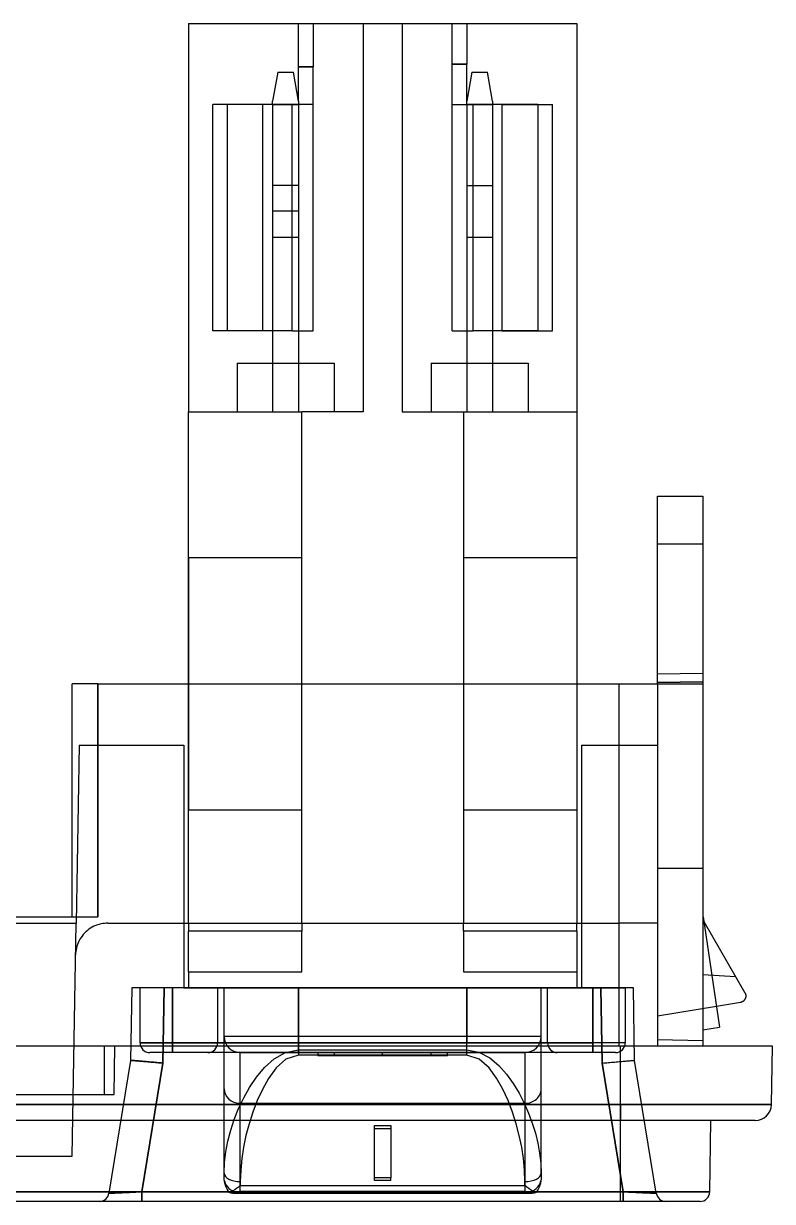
# Model space of a CAD drawing. Header units: millimetres. Extents: x -14.1 to 35.9, y -4.8 to 51.9.
# Drawn here: x 12.75 to 35.9, y -4.8 to 31.6 of the extents above; entities that cross this region are included whole.
import ezdxf

# ---------------------------------------------------------------- set-up
doc = ezdxf.new("R2010")
doc.units = ezdxf.units.MM
doc.layers.add('MAIN-1', color=7, linetype='Continuous')
doc.layers.add('MAIN-2', color=7, linetype='Continuous')

msp = doc.modelspace()

# ---------------------------------------------------------------- linework, layer by layer
at = {"layer": 'MAIN-1'}
for p, q in [((17.85, 31.6), (17.85, 19.6)), ((17.85, 31.6), (23.25, 31.6)), ((23.25, 31.6), (24.45, 31.6)), ((23.25, 31.6), (23.25, 19.6)), ((24.45, 31.6), (29.85, 31.6)), ((24.45, 31.6), (24.45, 19.6)), ((29.85, 31.6), (29.85, 19.6)), ((20.609, 30.1), (20.45, 29.2)), ((20.609, 30.1), (21.091, 30.1)), ((21.25, 29.2), (21.091, 30.1)), ((26.609, 30.1), (26.45, 29.2)), ((26.609, 30.1), (27.091, 30.1)), ((27.25, 29.2), (27.091, 30.1)), ((20.45, 29.1), (20.45, 29.2)), ((21.25, 29.2), (21.25, 29.1)), ((26.45, 29.1), (26.45, 29.2)), ((27.25, 29.2), (27.25, 29.1)), ((20.45, 29.1), (20.45, 21.1)), ((21.25, 29.1), (20.45, 29.1)), ((21.25, 29.1), (21.25, 21.1)), ((26.45, 29.1), (26.45, 21.1)), ((27.25, 29.1), (26.45, 29.1)), ((27.25, 29.1), (27.25, 21.1)), ((19.35, 21.1), (19.35, 19.6)), ((19.35, 21.1), (22.35, 21.1)), ((22.35, 21.1), (22.35, 19.6)), ((25.35, 21.1), (25.35, 19.6)), ((25.35, 21.1), (28.35, 21.1)), ((28.35, 21.1), (28.35, 19.6)), ((17.85, 11.2), (17.85, 19.6)), ((17.85, 19.6), (21.35, 19.6)), ((21.35, 11.2), (21.35, 19.6)), ((23.25, 19.6), (21.35, 19.6)), ((24.45, 19.6), (26.35, 19.6)), ((26.35, 19.6), (26.35, 11.2)), ((26.35, 19.6), (29.85, 19.6)), ((29.85, 19.6), (29.85, 11.2)), ((32.35, 15.518), (32.35, 17)), ((32.35, 17), (33.75, 17)), ((33.75, 17), (33.75, 15.518)), ((32.35, 11.2), (32.35, 15.518)), ((32.35, 15.518), (33.75, 15.518)), ((33.75, 15.518), (33.75, 11.2)), ((17.85, 15.095), (17.85, 11.2)), ((15.05, 11.2), (14.25, 11.2)), ((14.25, 4), (14.25, 11.2)), ((15.05, 11.2), (31.15, 11.2)), ((15.05, 11.2), (15.05, 4)), ((31.15, 11.2), (31.15, 0)), ((31.15, 11.2), (33.75, 11.2)), ((33.75, 11.2), (33.75, 0)), ((11.6, 4), (15.05, 4)), ((33.755, 4), (34.262, 0.59)), ((33.778, 3.851), (35.05, 1.647)), ((35.055, 1.457), (35.049, 1.446)), ((35.05, 1.647), (35.055, 1.639)), ((35.055, 1.639), (35.059, 1.63)), ((35.06, 1.467), (35.055, 1.457)), ((35.059, 1.63), (35.063, 1.621)), ((35.065, 1.478), (35.06, 1.467)), ((35.063, 1.621), (35.066, 1.611)), ((35.068, 1.49), (35.065, 1.478)), ((35.066, 1.611), (35.069, 1.602)), ((35.071, 1.501), (35.068, 1.49)), ((35.069, 1.602), (35.072, 1.591)), ((35.074, 1.513), (35.071, 1.501)), ((35.072, 1.591), (35.074, 1.581)), ((35.074, 1.581), (35.076, 1.57)), ((35.075, 1.524), (35.074, 1.513)), ((35.076, 1.536), (35.075, 1.524)), ((35.076, 1.57), (35.076, 1.559)), ((35.076, 1.559), (35.077, 1.547)), ((35.077, 1.547), (35.076, 1.536)), ((34.91, 1.35), (34.168, 1.226)), ((34.919, 1.352), (34.91, 1.35)), ((34.929, 1.354), (34.919, 1.352)), ((34.938, 1.357), (34.929, 1.354)), ((34.948, 1.36), (34.938, 1.357)), ((34.957, 1.364), (34.948, 1.36)), ((34.967, 1.369), (34.957, 1.364)), ((34.976, 1.374), (34.967, 1.369)), ((34.986, 1.38), (34.976, 1.374)), ((34.995, 1.386), (34.986, 1.38)), ((35.004, 1.393), (34.995, 1.386)), ((35.013, 1.4), (35.004, 1.393)), ((35.021, 1.408), (35.013, 1.4)), ((35.029, 1.417), (35.021, 1.408)), ((35.036, 1.426), (35.029, 1.417)), ((35.043, 1.436), (35.036, 1.426)), ((35.049, 1.446), (35.043, 1.436)), ((33.75, 0.5), (34.262, 0.59)), ((31.2, 0), (-9.4, 0)), ((35.9, 0), (31.2, 0)), ((31.2, -1.809), (31.2, 0)), ((35.868, -1.809), (35.9, 0)), ((-9.4, -1.809), (31.2, -1.809)), ((31.2, -1.809), (35.868, -1.809)), ((31.2, -1.809), (31.2, -2.3)), ((31.2, -2.3), (-9.4, -2.3)), ((35.369, -2.3), (31.2, -2.3)), ((31.2, -4.505), (31.2, -2.3)), ((33.962, -4.505), (34, -2.3)), ((-9.4, -4.505), (31.2, -4.505)), ((31.2, -4.505), (33.962, -4.505)), ((31.2, -4.8), (31.2, -4.505)), ((31.2, -4.8), (-9.4, -4.8)), ((33.662, -4.8), (31.2, -4.8))]:
    msp.add_line(p, q, dxfattribs=at)
for centre, radius in [((35.369, -1.8), 0.5), ((33.662, -4.5), 0.3)]:
    msp.add_arc(centre, radius, 270, 359, dxfattribs=at)
msp.add_ellipse((32.604, -4.5), major_axis=(0, 0.3), ratio=0.999485, start_param=3.129636, end_param=3.141593, dxfattribs=at)
at = {"layer": 'MAIN-2'}
for p, q in [((17.85, 31.6), (17.85, 31.6)), ((21.25, 30.262), (21.25, 31.6)), ((21.7, 31.6), (21.7, 30.262)), ((23.25, 31.6), (23.25, 31.6)), ((23.25, 31.6), (23.25, 31.6)), ((24.45, 31.6), (24.45, 31.6)), ((24.45, 31.6), (24.45, 31.6)), ((26, 30.348), (26, 31.6)), ((26.45, 31.6), (26.45, 30.348)), ((29.85, 31.6), (29.85, 31.6)), ((21.7, 30.262), (21.25, 30.262)), ((21.25, 29.2), (21.25, 30.262)), ((21.25, 30.262), (21.7, 30.262)), ((21.7, 29.1), (21.7, 30.262)), ((26, 29.1), (26, 30.348)), ((26, 30.348), (26.45, 30.348)), ((26.45, 30.348), (26, 30.348)), ((26.45, 29.2), (26.45, 30.348)), ((20.609, 30.1), (20.609, 30.1)), ((20.609, 30.1), (20.609, 30.1)), ((21.091, 30.1), (21.091, 30.1)), ((21.091, 30.1), (21.091, 30.1)), ((26.609, 30.1), (26.609, 30.1)), ((26.609, 30.1), (26.609, 30.1)), ((27.091, 30.1), (27.091, 30.1)), ((27.091, 30.1), (27.091, 30.1)), ((20.45, 29.2), (20.45, 29.2)), ((20.45, 29.2), (20.45, 29.2)), ((21.25, 29.2), (21.25, 29.2)), ((21.25, 29.2), (21.25, 29.2)), ((21.25, 29.2), (21.25, 29.2)), ((21.25, 29.2), (21.25, 29.2)), ((26.45, 29.2), (26.45, 29.2)), ((26.45, 29.2), (26.45, 29.2)), ((26.45, 29.2), (26.45, 29.2)), ((26.45, 29.2), (26.45, 29.2)), ((27.25, 29.2), (27.25, 29.2)), ((27.25, 29.2), (27.25, 29.2)), ((20.15, 29.1), (18.6, 29.1)), ((18.6, 22.1), (18.6, 29.1)), ((18.6, 22.1), (18.6, 29.1)), ((19.05, 22.1), (19.05, 29.1)), ((19.05, 22.1), (19.05, 29.1)), ((20.15, 22.1), (20.15, 29.1)), ((21.05, 29.1), (20.15, 29.1)), ((20.15, 22.1), (20.15, 29.1)), ((20.15, 22.1), (20.15, 29.1)), ((20.15, 22.1), (20.15, 29.1)), ((20.15, 22.1), (20.15, 29.1)), ((20.15, 22.1), (20.15, 29.1)), ((20.15, 22.1), (20.15, 29.1)), ((20.15, 22.1), (20.15, 29.1)), ((20.45, 29.1), (20.45, 29.1)), ((20.45, 29.1), (20.45, 29.1)), ((20.45, 29.1), (21.25, 29.1)), ((21.25, 29.1), (20.45, 29.1)), ((20.45, 29.1), (21.25, 29.1)), ((21.7, 29.1), (21.05, 29.1)), ((21.05, 22.1), (21.05, 29.1)), ((21.05, 22.1), (21.05, 29.1)), ((21.05, 22.1), (21.05, 29.1)), ((21.05, 22.1), (21.05, 29.1)), ((21.25, 29.1), (21.25, 29.1)), ((21.25, 29.1), (21.25, 29.1)), ((21.25, 29.1), (21.25, 29.1)), ((21.25, 29.1), (21.25, 29.1)), ((21.7, 29.1), (21.7, 29.1)), ((21.7, 29.1), (21.7, 29.1)), ((21.7, 22.1), (21.7, 29.1)), ((26, 29.1), (26, 29.1)), ((26, 29.1), (26, 29.1)), ((26, 29.1), (26.65, 29.1)), ((26, 22.1), (26, 29.1)), ((26.45, 29.1), (27.25, 29.1)), ((26.45, 29.1), (27.25, 29.1)), ((27.25, 29.1), (26.45, 29.1)), ((26.45, 29.1), (26.45, 29.1)), ((26.45, 29.1), (26.45, 29.1)), ((26.45, 29.1), (26.45, 29.1)), ((26.45, 29.1), (26.45, 29.1)), ((27.55, 29.1), (26.65, 29.1)), ((26.65, 22.1), (26.65, 29.1)), ((26.65, 22.1), (26.65, 29.1)), ((26.65, 22.1), (26.65, 29.1)), ((26.65, 22.1), (26.65, 29.1)), ((27.25, 29.1), (27.25, 29.1)), ((27.25, 29.1), (27.25, 29.1)), ((27.55, 22.1), (27.55, 29.1)), ((27.55, 22.1), (27.55, 29.1)), ((28.65, 29.1), (27.55, 29.1)), ((27.55, 22.1), (27.55, 29.1)), ((27.55, 22.1), (27.55, 29.1)), ((27.55, 22.1), (27.55, 29.1)), ((27.55, 22.1), (27.55, 29.1)), ((27.55, 29.1), (29.1, 29.1)), ((27.55, 22.1), (27.55, 29.1)), ((27.55, 22.1), (27.55, 29.1)), ((28.65, 29.1), (28.65, 22.1)), ((28.65, 29.1), (28.65, 22.1)), ((29.1, 22.1), (29.1, 29.1)), ((29.1, 22.1), (29.1, 29.1)), ((21.25, 26.6), (20.45, 26.6)), ((21.25, 26.6), (20.45, 26.6)), ((26.45, 26.6), (27.25, 26.6)), ((26.45, 26.6), (27.25, 26.6)), ((21.25, 25.8), (20.45, 25.8)), ((21.25, 25.8), (20.45, 25.8)), ((21.25, 25.8), (20.45, 25.8)), ((21.25, 25.8), (20.45, 25.8)), ((20.45, 25), (21.25, 25)), ((20.45, 25), (21.25, 25)), ((26.45, 25), (27.25, 25)), ((26.45, 25), (27.25, 25)), ((20.15, 22.1), (18.6, 22.1)), ((21.05, 22.1), (20.15, 22.1)), ((20.45, 22.1), (20.45, 22.1)), ((20.45, 22.1), (20.45, 22.1)), ((21.05, 22.1), (21.7, 22.1)), ((21.25, 22.1), (21.25, 22.1)), ((21.25, 22.1), (21.25, 22.1)), ((21.25, 22.1), (21.25, 22.1)), ((21.7, 22.1), (21.7, 22.1)), ((26, 22.1), (26.65, 22.1)), ((26, 22.1), (26, 22.1)), ((26.45, 22.1), (26.45, 22.1)), ((26.45, 22.1), (26.45, 22.1)), ((26.45, 22.1), (26.45, 22.1)), ((27.55, 22.1), (26.65, 22.1)), ((27.25, 22.1), (27.25, 22.1)), ((27.25, 22.1), (27.25, 22.1)), ((28.65, 22.1), (27.55, 22.1)), ((27.55, 22.1), (29.1, 22.1)), ((19.35, 21.1), (19.35, 21.1)), ((19.35, 21.1), (19.35, 21.1)), ((19.35, 21.1), (19.35, 21.1)), ((19.35, 21.1), (19.35, 21.1)), ((20.45, 21.1), (20.45, 19.6)), ((20.45, 21.1), (20.45, 21.1)), ((20.45, 21.1), (20.45, 21.1)), ((20.45, 21.1), (20.45, 21.1)), ((20.45, 21.1), (20.45, 21.1)), ((21.25, 21.1), (21.25, 19.6)), ((21.25, 21.1), (21.25, 21.1)), ((21.25, 21.1), (21.25, 21.1)), ((21.25, 21.1), (21.25, 21.1)), ((21.25, 21.1), (21.25, 21.1)), ((22.35, 21.1), (22.35, 21.1)), ((22.35, 21.1), (22.35, 21.1)), ((22.35, 21.1), (22.35, 21.1)), ((22.35, 21.1), (22.35, 21.1)), ((25.35, 21.1), (25.35, 21.1)), ((25.35, 21.1), (25.35, 21.1)), ((25.35, 21.1), (25.35, 21.1)), ((25.35, 21.1), (25.35, 21.1)), ((26.45, 21.1), (26.45, 21.1)), ((26.45, 21.1), (26.45, 19.6)), ((26.45, 21.1), (26.45, 21.1)), ((26.45, 21.1), (26.45, 21.1)), ((26.45, 21.1), (26.45, 21.1)), ((27.25, 21.1), (27.25, 21.1)), ((27.25, 21.1), (27.25, 21.1)), ((27.25, 21.1), (27.25, 19.6)), ((27.25, 21.1), (27.25, 21.1)), ((27.25, 21.1), (27.25, 21.1)), ((28.35, 21.1), (28.35, 21.1)), ((28.35, 21.1), (28.35, 21.1)), ((28.35, 21.1), (28.35, 21.1)), ((28.35, 21.1), (28.35, 21.1)), ((17.85, 19.6), (17.85, 19.6)), ((17.85, 19.6), (17.85, 19.6)), ((19.35, 19.6), (19.35, 19.6)), ((19.35, 19.6), (19.35, 19.6)), ((19.35, 19.6), (19.35, 19.6)), ((19.35, 19.6), (19.35, 19.6)), ((20.45, 19.6), (20.45, 19.6)), ((20.45, 19.6), (20.45, 19.6)), ((21.25, 19.6), (21.25, 19.6)), ((21.25, 19.6), (21.25, 19.6)), ((22.35, 19.6), (22.35, 19.6)), ((22.35, 19.6), (22.35, 19.6)), ((22.35, 19.6), (22.35, 19.6)), ((22.35, 19.6), (22.35, 19.6)), ((23.25, 19.6), (23.25, 19.6)), ((23.25, 19.6), (23.25, 19.6)), ((24.45, 19.6), (24.45, 19.6)), ((24.45, 19.6), (24.45, 19.6)), ((25.35, 19.6), (25.35, 19.6)), ((25.35, 19.6), (25.35, 19.6)), ((25.35, 19.6), (25.35, 19.6)), ((25.35, 19.6), (25.35, 19.6)), ((26.45, 19.6), (26.45, 19.6)), ((26.45, 19.6), (26.45, 19.6)), ((27.25, 19.6), (27.25, 19.6)), ((27.25, 19.6), (27.25, 19.6)), ((28.35, 19.6), (28.35, 19.6)), ((28.35, 19.6), (28.35, 19.6)), ((28.35, 19.6), (28.35, 19.6)), ((28.35, 19.6), (28.35, 19.6)), ((29.85, 19.6), (29.85, 19.6)), ((29.85, 19.6), (29.85, 19.6)), ((32.35, 17), (32.35, 17)), ((33.75, 17), (33.75, 17)), ((32.35, 15.518), (33.75, 15.518)), ((17.85, 15.095), (21.35, 15.095)), ((17.85, 15.095), (21.35, 15.095)), ((26.35, 15.095), (29.85, 15.095)), ((26.35, 15.095), (29.85, 15.095)), ((29.85, 15.095), (29.85, 7.3)), ((32.35, 11.5), (33.75, 11.524)), ((32.35, 11.5), (32.35, 11.5)), ((32.35, 11.5), (32.35, 11.5)), ((33.75, 11.524), (33.75, 11.524)), ((33.75, 11.524), (33.75, 11.524)), ((14.25, 11.2), (14.25, 11.2)), ((14.25, 11.2), (14.25, 11.2)), ((15.05, 4), (15.05, 11.2)), ((17.85, 7.3), (17.85, 11.2)), ((17.85, 11.2), (17.85, 7.3)), ((21.35, 7.3), (21.35, 11.2)), ((26.35, 11.2), (26.35, 7.3)), ((29.85, 11.2), (29.85, 7.3)), ((31.15, 11.2), (31.15, 0)), ((31.15, 11.2), (31.15, 3.8)), ((31.15, 11.2), (31.15, 3.8)), ((32.35, 11.237), (33.75, 11.262)), ((33.75, 11.262), (32.35, 11.237)), ((32.35, 11.2), (32.35, 11.2)), ((32.35, 11.2), (32.35, 11.2)), ((32.35, 11.2), (32.35, 10.137)), ((33.75, 11.2), (33.75, 11.2)), ((33.75, 11.2), (33.75, 11.2)), ((32.35, 10.137), (32.35, 9.074)), ((14.472, 9.3), (14.376, 3.8)), ((14.472, 9.3), (14.472, 9.3)), ((14.472, 9.3), (14.472, 9.3)), ((14.472, 9.3), (17.7, 9.3)), ((17.7, 9.3), (17.7, 9.3)), ((17.7, 9.3), (17.7, 9.3)), ((17.7, 9.3), (17.7, 3.8)), ((30, 9.3), (30, 3.8)), ((30, 9.3), (32.35, 9.3)), ((30, 9.3), (30, 9.3)), ((30, 9.3), (30, 9.3)), ((32.35, 9.3), (32.35, 9.3)), ((32.35, 9.3), (32.35, 9.3)), ((32.35, 9.074), (32.35, 8.012)), ((32.35, 8.012), (32.35, 6.95)), ((17.85, 7.306), (21.35, 7.306)), ((17.85, 7.306), (21.35, 7.306)), ((17.85, 7.3), (21.35, 7.3)), ((17.85, 3.8), (17.85, 7.3)), ((17.85, 7.3), (21.35, 7.3)), ((21.35, 3.8), (21.35, 7.3)), ((26.35, 7.306), (29.85, 7.306)), ((26.35, 7.306), (29.85, 7.306)), ((26.35, 7.3), (29.85, 7.3)), ((26.35, 7.3), (26.35, 3.8)), ((26.35, 7.3), (29.85, 7.3)), ((29.85, 7.3), (29.85, 3.8)), ((32.35, 6.95), (32.35, 5.889)), ((32.35, 5.889), (32.35, 4.828)), ((32.35, 5.5), (33.75, 5.505)), ((32.35, 5.5), (33.75, 5.505)), ((32.35, 5.5), (33.75, 5.498)), ((32.35, 5.5), (33.75, 5.498)), ((32.35, 4.828), (32.35, 3.8)), ((12.25, 3.8), (14.376, 3.8)), ((14.25, 4), (14.25, 4)), ((14.25, 4), (14.25, 4)), ((14.25, -3.4), (14.376, 3.8)), ((14.823, 3.644), (14.773, 3.611)), ((14.874, 3.675), (14.823, 3.644)), ((14.927, 3.702), (14.874, 3.675)), ((14.98, 3.726), (14.927, 3.702)), ((15.035, 3.746), (14.98, 3.726)), ((15.089, 3.763), (15.035, 3.746)), ((15.144, 3.777), (15.089, 3.763)), ((15.199, 3.787), (15.144, 3.777)), ((15.253, 3.794), (15.199, 3.787)), ((15.306, 3.799), (15.253, 3.794)), ((15.358, 3.8), (15.306, 3.799)), ((15.358, 3.8), (31.15, 3.8)), ((15.358, 3.8), (15.358, 3.8)), ((15.358, 3.8), (15.358, 3.8)), ((15.358, 3.8), (15.358, 3.8)), ((17.7, 3.8), (17.7, 3.8)), ((17.7, 3.8), (17.7, 3.8)), ((17.7, 3.8), (17.7, 1.8)), ((17.7, 3.8), (17.7, 3.8)), ((17.85, 3.8), (17.85, 3.8)), ((17.85, 3.8), (17.85, 3.8)), ((17.85, 3.8), (17.85, 3.55)), ((21.35, 3.8), (21.35, 3.8)), ((21.35, 3.8), (21.35, 3.8)), ((21.35, 3.8), (21.35, 3.55)), ((26.35, 3.8), (26.35, 3.8)), ((26.35, 3.8), (26.35, 3.8)), ((26.35, 3.55), (26.35, 3.8)), ((29.85, 3.8), (29.85, 3.8)), ((29.85, 3.8), (29.85, 3.8)), ((29.85, 3.55), (29.85, 3.8)), ((30, 3.8), (30, 3.8)), ((30, 3.8), (30, 3.8)), ((30, 3.8), (30, 3.8)), ((30, 3.8), (30, 3.8)), ((30, 3.8), (30, 1.8)), ((32.35, 3.8), (31.15, 3.8)), ((32.35, 3.8), (32.35, 3.8)), ((32.35, 3.8), (32.35, 3.8)), ((32.35, 3.8), (32.35, 0)), ((32.35, 3.8), (32.35, 3.8)), ((32.35, 3.8), (32.35, 3.8)), ((33.75, 4), (33.75, 4)), ((33.75, 4), (33.75, 4)), ((33.75, 3.899), (33.75, 3.899)), ((33.75, 3.899), (33.75, 3.899)), ((33.75, 3.899), (33.778, 3.851)), ((33.755, 4), (34.262, 0.59)), ((14.492, 3.3), (14.464, 3.247)), ((14.523, 3.35), (14.492, 3.3)), ((14.558, 3.4), (14.523, 3.35)), ((14.596, 3.447), (14.558, 3.4)), ((14.636, 3.492), (14.596, 3.447)), ((14.679, 3.534), (14.636, 3.492)), ((14.725, 3.574), (14.679, 3.534)), ((14.773, 3.611), (14.725, 3.574)), ((21.35, 3.55), (17.85, 3.55)), ((17.85, 2.3), (17.85, 3.55)), ((21.35, 3.55), (17.85, 3.55)), ((21.35, 2.3), (21.35, 3.55)), ((29.85, 3.55), (26.35, 3.55)), ((26.35, 3.55), (26.35, 2.3)), ((29.85, 3.55), (26.35, 3.55)), ((29.85, 3.55), (29.85, 2.3)), ((14.366, 2.923), (14.361, 2.87)), ((14.374, 2.977), (14.366, 2.923)), ((14.386, 3.031), (14.374, 2.977)), ((14.4, 3.086), (14.386, 3.031)), ((14.418, 3.14), (14.4, 3.086)), ((14.439, 3.194), (14.418, 3.14)), ((14.464, 3.247), (14.439, 3.194)), ((14.361, 2.87), (14.359, 2.817)), ((14.359, 2.817), (14.359, 2.817)), ((14.359, 2.817), (14.359, 2.817)), ((14.359, 2.817), (14.359, 2.817)), ((17.85, 2.3), (17.85, 2.3)), ((17.85, 2.3), (17.85, 1.8)), ((17.85, 2.3), (17.85, 2.3)), ((17.85, 2.3), (21.35, 2.3)), ((21.35, 2.3), (21.35, 2.3)), ((21.35, 2.3), (21.35, 2.3)), ((26.35, 2.3), (26.35, 2.3)), ((26.35, 2.3), (26.35, 2.3)), ((26.35, 2.3), (29.85, 2.3)), ((29.85, 2.3), (29.85, 2.3)), ((29.85, 2.3), (29.85, 1.8)), ((29.85, 2.3), (29.85, 2.3)), ((33.75, 2.199), (33.75, 2.199)), ((34.762, 2.146), (33.75, 2.199)), ((34.762, 2.146), (34.762, 2.146)), ((16.1, 1.8), (16.061, -0.44)), ((16.101, 1.8), (16.1, 1.8)), ((16.1, 1.8), (16.1, 1.8)), ((16.104, 1.8), (16.101, 1.8)), ((16.11, 1.8), (16.104, 1.8)), ((16.118, 1.8), (16.11, 1.8)), ((16.128, 1.8), (16.118, 1.8)), ((16.141, 1.8), (16.128, 1.8)), ((16.157, 1.8), (16.141, 1.8)), ((16.175, 1.8), (16.157, 1.8)), ((16.196, 1.8), (16.175, 1.8)), ((16.219, 1.8), (16.196, 1.8)), ((16.245, 1.8), (16.219, 1.8)), ((16.274, 1.8), (16.245, 1.8)), ((16.305, 1.8), (16.274, 1.8)), ((16.339, 1.8), (16.305, 1.8)), ((16.374, 1.8), (16.339, 1.8)), ((16.35, 1.8), (16.35, 1.8)), ((16.35, 0.1), (16.35, 1.8)), ((16.412, 1.8), (16.374, 1.8)), ((16.452, 1.8), (16.412, 1.8)), ((16.493, 1.8), (16.452, 1.8)), ((16.536, 1.8), (16.493, 1.8)), ((16.581, 1.8), (16.536, 1.8)), ((16.626, 1.8), (16.581, 1.8)), ((16.673, 1.8), (16.626, 1.8)), ((16.72, 1.8), (16.673, 1.8)), ((16.768, 1.8), (16.72, 1.8)), ((16.816, 1.8), (16.768, 1.8)), ((16.864, 1.8), (16.816, 1.8)), ((16.912, 1.8), (16.864, 1.8)), ((16.96, 1.8), (16.912, 1.8)), ((17.007, 1.8), (16.96, 1.8)), ((17.054, 1.8), (17.007, 1.8)), ((17.1, 1.8), (17.054, 1.8)), ((17.1, 1.8), (17.059, -0.524)), ((17.059, -0.524), (17.1, 1.8)), ((30.6, 1.8), (17.1, 1.8)), ((17.35, 1.8), (17.35, 0.1)), ((17.35, 0.1), (17.35, 1.8)), ((17.7, 1.8), (17.7, 1.8)), ((17.7, 1.8), (30, 1.8)), ((17.85, 1.8), (17.85, 1.8)), ((18.75, 1.8), (18.75, 1.8)), ((18.75, 1.8), (18.75, 0.1)), ((18.75, 1.8), (21.25, 1.8)), ((18.95, 1.8), (18.95, 1.8)), ((18.95, -3.924), (18.95, 1.8)), ((21.25, 0.1), (21.25, 1.8)), ((21.25, 1.8), (21.25, 0.1)), ((26.45, 1.8), (21.25, 1.8)), ((21.25, -0.116), (21.25, 1.8)), ((21.25, 0.3), (21.25, 1.8)), ((26.45, 0.1), (26.45, 1.8)), ((26.45, 1.8), (28.95, 1.8)), ((26.45, 1.8), (26.45, 0.1)), ((26.45, 0.3), (26.45, 1.8)), ((26.45, -0.116), (26.45, 1.8)), ((28.75, 1.8), (28.75, 1.8)), ((28.75, -3.924), (28.75, 1.8)), ((28.95, 0.1), (28.95, 1.8)), ((28.95, 1.8), (28.95, 1.8)), ((29.85, 1.8), (29.85, 1.8)), ((30, 1.8), (31.35, 1.8)), ((30, 1.8), (30, 1.8)), ((30, 1.8), (30, 1.8)), ((30.35, 0.1), (30.35, 1.8)), ((30.35, 1.8), (30.35, 0.1)), ((30.646, 1.8), (30.6, 1.8)), ((30.641, -0.524), (30.6, 1.8)), ((30.6, 1.8), (30.641, -0.524)), ((30.693, 1.8), (30.646, 1.8)), ((30.74, 1.8), (30.693, 1.8)), ((30.788, 1.8), (30.74, 1.8)), ((30.836, 1.8), (30.788, 1.8)), ((30.884, 1.8), (30.836, 1.8)), ((30.932, 1.8), (30.884, 1.8)), ((30.98, 1.8), (30.932, 1.8)), ((31.027, 1.8), (30.98, 1.8)), ((31.074, 1.8), (31.027, 1.8)), ((31.119, 1.8), (31.074, 1.8)), ((31.164, 1.8), (31.119, 1.8)), ((31.207, 1.8), (31.164, 1.8)), ((31.248, 1.8), (31.207, 1.8)), ((31.288, 1.8), (31.248, 1.8)), ((31.326, 1.8), (31.288, 1.8)), ((31.361, 1.8), (31.326, 1.8)), ((31.35, 1.8), (31.35, 1.8)), ((31.35, 1.8), (31.35, 1.8)), ((31.35, 1.8), (31.35, 1.8)), ((31.35, 1.8), (31.35, 0.1)), ((31.395, 1.8), (31.361, 1.8)), ((31.426, 1.8), (31.395, 1.8)), ((31.455, 1.8), (31.426, 1.8)), ((31.481, 1.8), (31.455, 1.8)), ((31.504, 1.8), (31.481, 1.8)), ((31.525, 1.8), (31.504, 1.8)), ((31.543, 1.8), (31.525, 1.8)), ((31.559, 1.8), (31.543, 1.8)), ((31.572, 1.8), (31.559, 1.8)), ((31.582, 1.8), (31.572, 1.8)), ((31.59, 1.8), (31.582, 1.8)), ((31.596, 1.8), (31.59, 1.8)), ((31.599, 1.8), (31.596, 1.8)), ((31.6, 1.8), (31.599, 1.8)), ((31.6, 1.8), (31.6, 1.8)), ((31.639, -0.44), (31.6, 1.8)), ((31.6, 1.8), (31.6, 1.8)), ((35.05, 1.647), (35.05, 1.647)), ((34.168, 1.226), (32.35, 0.922)), ((34.91, 1.35), (34.91, 1.35)), ((32.35, 0.922), (32.35, 0.922)), ((33.75, 0.5), (33.75, 0.5)), ((33.75, 0.5), (33.75, 0.5)), ((15.25, -1.5), (15.25, 0)), ((15.55, -1.5), (15.576, 0)), ((15.576, 0), (15.576, 0)), ((16.35, 0.1), (17.35, 0.1)), ((17.35, 0.1), (16.35, 0.1)), ((16.35, 0.1), (16.35, 0.1)), ((17.35, 0.1), (30.35, 0.1)), ((30.35, 0.1), (17.35, 0.1)), ((17.35, -0.2), (17.35, 0.1)), ((17.35, 0.1), (17.35, -0.2)), ((18.75, 0.1), (18.75, 0.1)), ((18.75, 0.1), (21.25, 0.1)), ((18.75, 0.1), (21.25, 0.1)), ((18.95, 0.3), (18.95, 0.3)), ((21.25, 0.3), (18.95, 0.3)), ((26.45, 0.3), (21.25, 0.3)), ((21.25, -0.2), (21.25, 0.3)), ((21.25, 0.1), (21.25, -0.2)), ((21.25, 0.1), (26.45, 0.1)), ((21.25, 0.1), (21.25, -0.2)), ((26.45, 0.1), (21.25, 0.1)), ((28.75, 0.3), (26.45, 0.3)), ((26.45, -0.2), (26.45, 0.3)), ((26.45, 0.1), (28.95, 0.1)), ((26.45, -0.2), (26.45, 0.1)), ((26.45, -0.2), (26.45, 0.1)), ((28.95, 0.1), (26.45, 0.1)), ((28.75, 0.3), (28.75, 0.3)), ((28.95, 0.1), (28.95, 0.1)), ((31.35, 0.1), (30.35, 0.1)), ((31.35, 0.1), (30.35, 0.1)), ((30.35, -0.2), (30.35, 0.1)), ((30.35, 0.1), (30.35, -0.2)), ((31.35, 0.1), (31.35, 0.1)), ((32.35, 0), (31.631, 0)), ((31.631, 0), (31.631, 0)), ((32.35, 0.2), (32.35, 0.2)), ((32.35, 0.2), (33.75, 0.176)), ((32.35, 0), (32.35, 0)), ((33.75, 0.176), (33.75, 0.176)), ((33.75, 0), (33.75, 0)), ((35.9, 0), (35.9, 0)), ((15.25, -1.5), (15.25, 0)), ((15.576, 0), (15.576, 0)), ((17.35, -0.2), (16.65, -0.2)), ((16.65, -0.2), (16.65, -0.2)), ((30.35, -0.2), (17.35, -0.2)), ((18.45, -0.2), (18.45, -0.2)), ((19.45, -0.2), (19.45, -0.2)), ((19.45, -1.768), (19.45, -0.2)), ((19.45, -0.2), (28.25, -0.2)), ((20.494, -0.398), (20.845, -0.197)), ((20.845, -0.197), (21.25, -0.116)), ((21.25, -0.28), (20.86, -0.405)), ((21.25, -0.116), (26.45, -0.116)), ((21.25, -0.116), (21.25, -0.28)), ((26.45, -0.28), (21.25, -0.28)), ((21.85, -0.2), (21.85, -0.3)), ((23.85, -0.3), (21.85, -0.3)), ((23.85, -0.2), (22.35, -0.2)), ((22.35, -0.2), (22.35, -0.3)), ((25.35, -0.2), (23.85, -0.2)), ((23.85, -0.3), (23.85, -0.2)), ((23.85, -0.3), (23.85, -0.2)), ((23.85, -0.3), (23.85, -0.2)), ((23.85, -0.3), (23.85, -0.2)), ((25.85, -0.3), (23.85, -0.3)), ((25.35, -0.3), (25.35, -0.2)), ((25.85, -0.3), (25.85, -0.2)), ((26.45, -0.116), (26.826, -0.187)), ((26.45, -0.28), (26.45, -0.116)), ((26.838, -0.404), (26.45, -0.28)), ((26.826, -0.187), (27.159, -0.364)), ((27.159, -0.364), (27.44, -0.602)), ((28.25, -0.2), (28.25, -1.768)), ((28.25, -0.2), (28.25, -0.2)), ((29.25, -0.2), (29.25, -0.2)), ((31.05, -0.2), (30.35, -0.2)), ((31.05, -0.2), (31.05, -0.2)), ((31.2, -1.809), (31.2, 0)), ((16.061, -0.44), (15.391, -4.548)), ((16.062, -0.44), (16.061, -0.44)), ((16.061, -0.44), (16.062, -0.44)), ((16.061, -0.44), (16.061, -0.44)), ((16.065, -0.44), (16.062, -0.44)), ((16.062, -0.44), (16.065, -0.44)), ((16.071, -0.44), (16.065, -0.44)), ((16.065, -0.44), (16.071, -0.44)), ((16.079, -0.44), (16.071, -0.44)), ((16.071, -0.44), (16.079, -0.44)), ((16.089, -0.441), (16.079, -0.44)), ((16.079, -0.44), (16.089, -0.441)), ((16.102, -0.442), (16.089, -0.441)), ((16.089, -0.441), (16.102, -0.442)), ((16.118, -0.443), (16.102, -0.442)), ((16.102, -0.442), (16.118, -0.443)), ((16.136, -0.445), (16.118, -0.443)), ((16.118, -0.443), (16.136, -0.445)), ((16.157, -0.446), (16.136, -0.445)), ((16.136, -0.445), (16.157, -0.446)), ((16.18, -0.448), (16.157, -0.446)), ((16.157, -0.446), (16.18, -0.448)), ((16.206, -0.45), (16.18, -0.448)), ((16.18, -0.448), (16.206, -0.45)), ((16.235, -0.452), (16.206, -0.45)), ((16.206, -0.45), (16.235, -0.452)), ((16.266, -0.455), (16.235, -0.452)), ((16.235, -0.452), (16.266, -0.455)), ((16.299, -0.458), (16.266, -0.455)), ((16.266, -0.455), (16.299, -0.458)), ((16.335, -0.461), (16.299, -0.458)), ((16.299, -0.458), (16.335, -0.461)), ((16.373, -0.464), (16.335, -0.461)), ((16.335, -0.461), (16.373, -0.464)), ((16.412, -0.467), (16.373, -0.464)), ((16.373, -0.464), (16.412, -0.467)), ((16.411, -4.502), (17.059, -0.524)), ((17.059, -0.524), (16.411, -4.502)), ((16.454, -0.471), (16.412, -0.467)), ((16.412, -0.467), (16.454, -0.471)), ((16.497, -0.475), (16.454, -0.471)), ((16.454, -0.471), (16.497, -0.475)), ((16.541, -0.478), (16.497, -0.475)), ((16.497, -0.475), (16.541, -0.478)), ((16.587, -0.482), (16.541, -0.478)), ((16.541, -0.478), (16.587, -0.482)), ((16.633, -0.486), (16.587, -0.482)), ((16.587, -0.482), (16.633, -0.486)), ((16.68, -0.491), (16.633, -0.486)), ((16.633, -0.486), (16.68, -0.491)), ((16.728, -0.495), (16.68, -0.491)), ((16.68, -0.491), (16.728, -0.495)), ((16.776, -0.499), (16.728, -0.495)), ((16.728, -0.495), (16.776, -0.499)), ((16.824, -0.503), (16.776, -0.499)), ((16.776, -0.499), (16.824, -0.503)), ((16.872, -0.507), (16.824, -0.503)), ((16.824, -0.503), (16.872, -0.507)), ((16.92, -0.512), (16.872, -0.507)), ((16.872, -0.507), (16.92, -0.512)), ((16.967, -0.516), (16.92, -0.512)), ((16.92, -0.512), (16.967, -0.516)), ((17.014, -0.52), (16.967, -0.516)), ((16.967, -0.516), (17.014, -0.52)), ((17.059, -0.524), (17.014, -0.52)), ((17.014, -0.52), (17.059, -0.524)), ((19.952, -0.96), (20.201, -0.662)), ((20.201, -0.662), (20.494, -0.398)), ((20.558, -0.675), (20.323, -0.996)), ((20.86, -0.405), (20.558, -0.675)), ((27.139, -0.672), (26.838, -0.404)), ((27.374, -0.991), (27.139, -0.672)), ((27.44, -0.602), (27.68, -0.871)), ((30.641, -0.524), (30.686, -0.52)), ((30.641, -0.524), (30.686, -0.52)), ((30.641, -0.524), (31.289, -4.502)), ((31.289, -4.502), (30.641, -0.524)), ((30.686, -0.52), (30.733, -0.516)), ((30.686, -0.52), (30.733, -0.516)), ((30.733, -0.516), (30.78, -0.512)), ((30.733, -0.516), (30.78, -0.512)), ((30.78, -0.512), (30.828, -0.507)), ((30.78, -0.512), (30.828, -0.507)), ((30.828, -0.507), (30.876, -0.503)), ((30.828, -0.507), (30.876, -0.503)), ((30.876, -0.503), (30.924, -0.499)), ((30.876, -0.503), (30.924, -0.499)), ((30.924, -0.499), (30.972, -0.495)), ((30.924, -0.499), (30.972, -0.495)), ((30.972, -0.495), (31.02, -0.491)), ((30.972, -0.495), (31.02, -0.491)), ((31.02, -0.491), (31.067, -0.486)), ((31.02, -0.491), (31.067, -0.486)), ((31.067, -0.486), (31.113, -0.482)), ((31.067, -0.486), (31.113, -0.482)), ((31.113, -0.482), (31.159, -0.478)), ((31.113, -0.482), (31.159, -0.478)), ((31.159, -0.478), (31.203, -0.475)), ((31.159, -0.478), (31.203, -0.475)), ((31.203, -0.475), (31.246, -0.471)), ((31.203, -0.475), (31.246, -0.471)), ((31.246, -0.471), (31.288, -0.467)), ((31.246, -0.471), (31.288, -0.467)), ((31.288, -0.467), (31.327, -0.464)), ((31.288, -0.467), (31.327, -0.464)), ((31.327, -0.464), (31.365, -0.461)), ((31.327, -0.464), (31.365, -0.461)), ((31.365, -0.461), (31.401, -0.458)), ((31.365, -0.461), (31.401, -0.458)), ((31.401, -0.458), (31.434, -0.455)), ((31.401, -0.458), (31.434, -0.455)), ((31.434, -0.455), (31.465, -0.452)), ((31.434, -0.455), (31.465, -0.452)), ((31.465, -0.452), (31.494, -0.45)), ((31.465, -0.452), (31.494, -0.45)), ((31.494, -0.45), (31.52, -0.448)), ((31.494, -0.45), (31.52, -0.448)), ((31.52, -0.448), (31.543, -0.446)), ((31.52, -0.448), (31.543, -0.446)), ((31.543, -0.446), (31.564, -0.445)), ((31.543, -0.446), (31.564, -0.445)), ((31.564, -0.445), (31.582, -0.443)), ((31.564, -0.445), (31.582, -0.443)), ((31.582, -0.443), (31.598, -0.442)), ((31.582, -0.443), (31.598, -0.442)), ((31.598, -0.442), (31.611, -0.441)), ((31.598, -0.442), (31.611, -0.441)), ((31.611, -0.441), (31.621, -0.44)), ((31.611, -0.441), (31.621, -0.44)), ((31.621, -0.44), (31.629, -0.44)), ((31.621, -0.44), (31.629, -0.44)), ((31.629, -0.44), (31.635, -0.44)), ((31.629, -0.44), (31.635, -0.44)), ((31.635, -0.44), (31.638, -0.44)), ((31.635, -0.44), (31.638, -0.44)), ((31.638, -0.44), (31.639, -0.44)), ((31.638, -0.44), (31.639, -0.44)), ((31.639, -0.44), (31.639, -0.44)), ((32.309, -4.548), (31.639, -0.44)), ((19.739, -1.275), (19.952, -0.96)), ((20.323, -0.996), (20.132, -1.336)), ((27.566, -1.331), (27.374, -0.991)), ((27.68, -0.871), (27.888, -1.16)), ((19.556, -1.599), (19.739, -1.275)), ((20.132, -1.336), (19.971, -1.685)), ((27.728, -1.683), (27.566, -1.331)), ((27.888, -1.16), (28.067, -1.457)), ((31.2, -1.809), (-9.4, -1.809)), ((11.35, -1.5), (15.25, -1.5)), ((15.25, -1.5), (15.55, -1.5)), ((15.55, -1.5), (15.55, -1.5)), ((15.55, -1.5), (15.55, -1.5)), ((19.399, -1.929), (19.556, -1.599)), ((19.45, -4.49), (19.45, -1.768)), ((19.45, -1.768), (28.25, -1.768)), ((19.971, -1.685), (19.835, -2.041)), ((27.865, -2.041), (27.728, -1.683)), ((28.067, -1.457), (28.224, -1.76)), ((28.224, -1.76), (28.36, -2.068)), ((28.25, -1.768), (28.25, -4.49)), ((35.868, -1.809), (31.2, -1.809)), ((31.2, -2.3), (31.2, -1.809)), ((35.868, -1.809), (35.868, -1.809)), ((19.265, -2.263), (19.399, -1.929)), ((19.835, -2.041), (19.72, -2.401)), ((27.98, -2.401), (27.865, -2.041)), ((28.36, -2.068), (28.476, -2.38)), ((19.155, -2.599), (19.265, -2.263)), ((19.72, -2.401), (19.625, -2.761)), ((23.6, -4.067), (23.6, -2.458)), ((23.6, -2.458), (24.1, -2.458)), ((23.6, -2.546), (24.1, -2.546)), ((24.1, -2.458), (24.1, -4.067)), ((28.075, -2.761), (27.98, -2.401)), ((28.476, -2.38), (28.572, -2.691)), ((31.2, -4.505), (31.2, -2.3)), ((34, -2.3), (34, -2.3)), ((35.369, -2.3), (35.369, -2.3)), ((19.067, -2.934), (19.155, -2.599)), ((19.625, -2.761), (19.551, -3.119)), ((28.149, -3.119), (28.075, -2.761)), ((28.572, -2.691), (28.648, -3.002)), ((18.964, -3.596), (19.003, -3.266)), ((19.003, -3.266), (19.067, -2.934)), ((19.551, -3.119), (19.496, -3.476)), ((28.204, -3.476), (28.149, -3.119)), ((28.648, -3.002), (28.704, -3.311)), ((12.25, -3.4), (14.25, -3.4)), ((14.25, -3.4), (14.25, -3.4)), ((18.95, -3.924), (18.964, -3.596)), ((19.496, -3.476), (19.462, -3.831)), ((28.238, -3.831), (28.204, -3.476)), ((28.704, -3.311), (28.738, -3.619)), ((28.738, -3.619), (28.75, -3.924)), ((18.95, -4.046), (18.95, -3.924)), ((19.462, -3.831), (19.45, -4.185)), ((28.25, -4.185), (28.238, -3.831)), ((28.75, -3.924), (28.75, -4.046)), ((18.95, -4.066), (18.95, -4.046)), ((18.951, -4.086), (18.95, -4.066)), ((18.952, -4.107), (18.951, -4.086)), ((18.954, -4.127), (18.952, -4.107)), ((18.956, -4.147), (18.954, -4.127)), ((18.959, -4.167), (18.956, -4.147)), ((18.971, -4.233), (18.959, -4.167)), ((18.989, -4.296), (18.971, -4.233)), ((19.013, -4.358), (18.989, -4.296)), ((19.042, -4.417), (19.013, -4.358)), ((19.392, -4.358), (19.335, -4.402)), ((19.45, -4.31), (19.392, -4.358)), ((19.45, -4.185), (19.45, -4.31)), ((19.45, -4.31), (28.25, -4.31)), ((24.1, -4.067), (23.6, -4.067)), ((23.6, -4.156), (23.6, -4.067)), ((24.1, -4.156), (23.6, -4.156)), ((24.1, -4.156), (24.1, -4.067)), ((28.25, -4.31), (28.25, -4.185)), ((28.308, -4.358), (28.25, -4.31)), ((28.365, -4.402), (28.308, -4.358)), ((28.688, -4.357), (28.658, -4.417)), ((28.711, -4.295), (28.688, -4.357)), ((28.729, -4.232), (28.711, -4.295)), ((28.741, -4.167), (28.729, -4.232)), ((28.744, -4.147), (28.741, -4.167)), ((28.746, -4.127), (28.744, -4.147)), ((28.748, -4.107), (28.746, -4.127)), ((28.749, -4.086), (28.748, -4.107)), ((28.75, -4.066), (28.749, -4.086)), ((28.75, -4.046), (28.75, -4.066)), ((31.2, -4.505), (-9.4, -4.505)), ((15.391, -4.548), (15.392, -4.548)), ((15.391, -4.548), (15.391, -4.548)), ((15.392, -4.548), (15.391, -4.548)), ((15.392, -4.548), (15.395, -4.548)), ((15.397, -4.548), (15.392, -4.548)), ((15.395, -4.548), (15.401, -4.548)), ((15.404, -4.548), (15.397, -4.548)), ((15.401, -4.548), (15.409, -4.548)), ((15.415, -4.547), (15.404, -4.548)), ((15.409, -4.548), (15.42, -4.547)), ((15.429, -4.547), (15.415, -4.547)), ((15.42, -4.547), (15.433, -4.547)), ((15.447, -4.546), (15.429, -4.547)), ((15.433, -4.547), (15.449, -4.546)), ((15.468, -4.545), (15.447, -4.546)), ((15.449, -4.546), (15.467, -4.545)), ((15.467, -4.545), (15.489, -4.544)), ((15.493, -4.544), (15.468, -4.545)), ((15.489, -4.544), (15.513, -4.543)), ((15.521, -4.543), (15.493, -4.544)), ((15.513, -4.543), (15.539, -4.542)), ((15.553, -4.541), (15.521, -4.543)), ((15.539, -4.542), (15.568, -4.541)), ((15.588, -4.54), (15.553, -4.541)), ((15.568, -4.541), (15.6, -4.539)), ((15.626, -4.538), (15.588, -4.54)), ((15.6, -4.539), (15.634, -4.538)), ((15.668, -4.536), (15.626, -4.538)), ((15.634, -4.538), (15.671, -4.536)), ((15.712, -4.534), (15.668, -4.536)), ((15.671, -4.536), (15.709, -4.534)), ((15.709, -4.534), (15.75, -4.532)), ((15.759, -4.532), (15.712, -4.534)), ((15.75, -4.532), (15.792, -4.531)), ((15.808, -4.53), (15.759, -4.532)), ((15.792, -4.531), (15.836, -4.528)), ((15.859, -4.527), (15.808, -4.53)), ((15.836, -4.528), (15.881, -4.526)), ((15.912, -4.525), (15.859, -4.527)), ((15.881, -4.526), (15.928, -4.524)), ((15.966, -4.522), (15.912, -4.525)), ((15.928, -4.524), (15.975, -4.522)), ((16.021, -4.52), (15.966, -4.522)), ((15.975, -4.522), (16.023, -4.52)), ((16.077, -4.517), (16.021, -4.52)), ((16.023, -4.52), (16.072, -4.518)), ((16.072, -4.518), (16.121, -4.515)), ((16.134, -4.515), (16.077, -4.517)), ((16.121, -4.515), (16.17, -4.513)), ((16.19, -4.512), (16.134, -4.515)), ((16.17, -4.513), (16.219, -4.511)), ((16.246, -4.509), (16.19, -4.512)), ((16.219, -4.511), (16.268, -4.508)), ((16.302, -4.507), (16.246, -4.509)), ((16.268, -4.508), (16.316, -4.506)), ((16.357, -4.504), (16.302, -4.507)), ((16.316, -4.506), (16.364, -4.504)), ((16.411, -4.502), (16.357, -4.504)), ((16.364, -4.504), (16.411, -4.502)), ((16.411, -4.502), (16.411, -4.8)), ((16.411, -4.8), (16.411, -4.502)), ((31.289, -4.502), (16.411, -4.502)), ((16.411, -4.502), (31.289, -4.502)), ((19.077, -4.474), (19.042, -4.417)), ((19.119, -4.526), (19.077, -4.474)), ((19.17, -4.505), (19.119, -4.526)), ((19.135, -4.533), (19.119, -4.526)), ((19.152, -4.538), (19.135, -4.533)), ((19.17, -4.541), (19.152, -4.538)), ((19.223, -4.476), (19.17, -4.505)), ((19.187, -4.544), (19.17, -4.541)), ((19.206, -4.546), (19.187, -4.544)), ((19.224, -4.546), (19.206, -4.546)), ((19.278, -4.442), (19.223, -4.476)), ((19.247, -4.546), (19.224, -4.546)), ((19.224, -4.546), (28.476, -4.546)), ((19.27, -4.543), (19.247, -4.546)), ((19.293, -4.54), (19.27, -4.543)), ((19.335, -4.402), (19.278, -4.442)), ((19.317, -4.535), (19.293, -4.54)), ((19.341, -4.53), (19.317, -4.535)), ((19.365, -4.523), (19.341, -4.53)), ((19.377, -4.519), (19.365, -4.523)), ((19.389, -4.515), (19.377, -4.519)), ((19.401, -4.51), (19.389, -4.515)), ((19.413, -4.506), (19.401, -4.51)), ((19.426, -4.501), (19.413, -4.506)), ((19.438, -4.496), (19.426, -4.501)), ((19.45, -4.49), (19.438, -4.496)), ((28.25, -4.49), (19.45, -4.49)), ((28.262, -4.496), (28.25, -4.49)), ((28.274, -4.501), (28.262, -4.496)), ((28.287, -4.506), (28.274, -4.501)), ((28.299, -4.51), (28.287, -4.506)), ((28.311, -4.515), (28.299, -4.51)), ((28.323, -4.519), (28.311, -4.515)), ((28.335, -4.523), (28.323, -4.519)), ((28.359, -4.53), (28.335, -4.523)), ((28.383, -4.535), (28.359, -4.53)), ((28.422, -4.441), (28.365, -4.402)), ((28.407, -4.54), (28.383, -4.535)), ((28.43, -4.543), (28.407, -4.54)), ((28.477, -4.476), (28.422, -4.441)), ((28.453, -4.545), (28.43, -4.543)), ((28.475, -4.546), (28.453, -4.545)), ((28.494, -4.546), (28.475, -4.546)), ((28.53, -4.505), (28.477, -4.476)), ((28.512, -4.544), (28.494, -4.546)), ((28.53, -4.541), (28.512, -4.544)), ((28.581, -4.526), (28.53, -4.505)), ((28.548, -4.538), (28.53, -4.541)), ((28.565, -4.533), (28.548, -4.538)), ((28.581, -4.526), (28.565, -4.533)), ((28.623, -4.473), (28.581, -4.526)), ((28.658, -4.417), (28.623, -4.473)), ((33.962, -4.505), (31.2, -4.505)), ((31.2, -4.8), (31.2, -4.505)), ((31.335, -4.504), (31.289, -4.502)), ((31.289, -4.8), (31.289, -4.502)), ((31.289, -4.502), (31.289, -4.8)), ((31.289, -4.502), (31.342, -4.504)), ((31.382, -4.506), (31.335, -4.504)), ((31.342, -4.504), (31.396, -4.507)), ((31.43, -4.508), (31.382, -4.506)), ((31.396, -4.507), (31.451, -4.509)), ((31.478, -4.51), (31.43, -4.508)), ((31.451, -4.509), (31.506, -4.512)), ((31.526, -4.513), (31.478, -4.51)), ((31.506, -4.512), (31.561, -4.514)), ((31.574, -4.515), (31.526, -4.513)), ((31.561, -4.514), (31.617, -4.517)), ((31.622, -4.517), (31.574, -4.515)), ((31.617, -4.517), (31.672, -4.52)), ((31.67, -4.519), (31.622, -4.517)), ((31.717, -4.522), (31.67, -4.519)), ((31.672, -4.52), (31.726, -4.522)), ((31.764, -4.524), (31.717, -4.522)), ((31.726, -4.522), (31.779, -4.525)), ((31.81, -4.526), (31.764, -4.524)), ((31.779, -4.525), (31.831, -4.527)), ((31.854, -4.528), (31.81, -4.526)), ((31.831, -4.527), (31.882, -4.529)), ((31.898, -4.53), (31.854, -4.528)), ((31.882, -4.529), (31.93, -4.532)), ((31.939, -4.532), (31.898, -4.53)), ((31.93, -4.532), (31.977, -4.534)), ((31.979, -4.534), (31.939, -4.532)), ((31.977, -4.534), (32.02, -4.536)), ((32.018, -4.536), (31.979, -4.534)), ((32.054, -4.537), (32.018, -4.536)), ((32.02, -4.536), (32.062, -4.538)), ((32.088, -4.539), (32.054, -4.537)), ((32.062, -4.538), (32.1, -4.539)), ((32.12, -4.54), (32.088, -4.539)), ((32.1, -4.539), (32.135, -4.541)), ((32.149, -4.542), (32.12, -4.54)), ((32.135, -4.541), (32.168, -4.542)), ((32.176, -4.543), (32.149, -4.542)), ((32.168, -4.542), (32.197, -4.544)), ((32.201, -4.544), (32.176, -4.543)), ((32.197, -4.544), (32.222, -4.545)), ((32.223, -4.545), (32.201, -4.544)), ((32.222, -4.545), (32.244, -4.546)), ((32.242, -4.546), (32.223, -4.545)), ((32.259, -4.546), (32.242, -4.546)), ((32.244, -4.546), (32.263, -4.547)), ((32.273, -4.547), (32.259, -4.546)), ((32.263, -4.547), (32.278, -4.547)), ((32.285, -4.547), (32.273, -4.547)), ((32.278, -4.547), (32.29, -4.548)), ((32.294, -4.548), (32.285, -4.547)), ((32.29, -4.548), (32.299, -4.548)), ((32.301, -4.548), (32.294, -4.548)), ((32.299, -4.548), (32.305, -4.548)), ((32.306, -4.548), (32.301, -4.548)), ((32.305, -4.548), (32.308, -4.548)), ((32.308, -4.548), (32.306, -4.548)), ((32.309, -4.548), (32.308, -4.548)), ((32.308, -4.548), (32.309, -4.548)), ((32.309, -4.548), (32.309, -4.548)), ((32.309, -4.548), (32.309, -4.548)), ((32.309, -4.548), (32.309, -4.548)), ((32.309, -4.548), (32.309, -4.548)), ((32.309, -4.548), (32.309, -4.548)), ((32.309, -4.548), (32.309, -4.548)), ((32.309, -4.548), (32.309, -4.548)), ((32.309, -4.548), (32.309, -4.548)), ((32.309, -4.548), (32.309, -4.548)), ((32.309, -4.548), (32.309, -4.548)), ((32.309, -4.548), (32.309, -4.548)), ((32.309, -4.548), (32.309, -4.548)), ((32.309, -4.548), (32.309, -4.548)), ((33.962, -4.505), (33.962, -4.505)), ((15.095, -4.8), (15.095, -4.8)), ((32.605, -4.8), (32.605, -4.8)), ((33.662, -4.8), (33.662, -4.8))]:
    msp.add_line(p, q, dxfattribs=at)
for centre, radius, start, end in [((16.65, 0.1), 0.3, 180, 270), ((18.45, 0.1), 0.3, 270, 0), ((19.45, 0.3), 0.5, 180, 270), ((28.25, 0.3), 0.5, 270, 0), ((29.25, 0.1), 0.3, 180, 270), ((31.05, 0.1), 0.3, 270, 0), ((15.095, -4.5), 0.3, 270, 350.7397), ((32.605, -4.5), 0.3, 189.2603, 270)]:
    msp.add_arc(centre, radius, start, end, dxfattribs=at)
for centre, major_axis, ratio, start_param, end_param in [((19.45, -1.324), (0.5, 0), 0.888008, 3.141593, 4.712389), ((28.25, -1.324), (-0.5, 0), 0.888008, 1.570796, 3.141593), ((19.45, -3.924), (0.5, 0), 0.522518, 3.141593, 4.712389), ((28.25, -3.924), (0.5, 0), 0.522518, -1.570796, 0), ((19.45, -4.085), (0.5, 0), 0.888008, -2.956216, -1.741494), ((28.25, -4.085), (-0.5, 0), 0.888008, 1.741494, 2.956216), ((32.604, -4.5), (0, -0.3), 0.999485, -1.409093, 0), ((32.604, -4.5), (0, 0.3), 0.999485, 1.7325, 3.129636)]:
    msp.add_ellipse(centre, major_axis=major_axis, ratio=ratio, start_param=start_param, end_param=end_param, dxfattribs=at)

doc.saveas('drawing.dxf')
